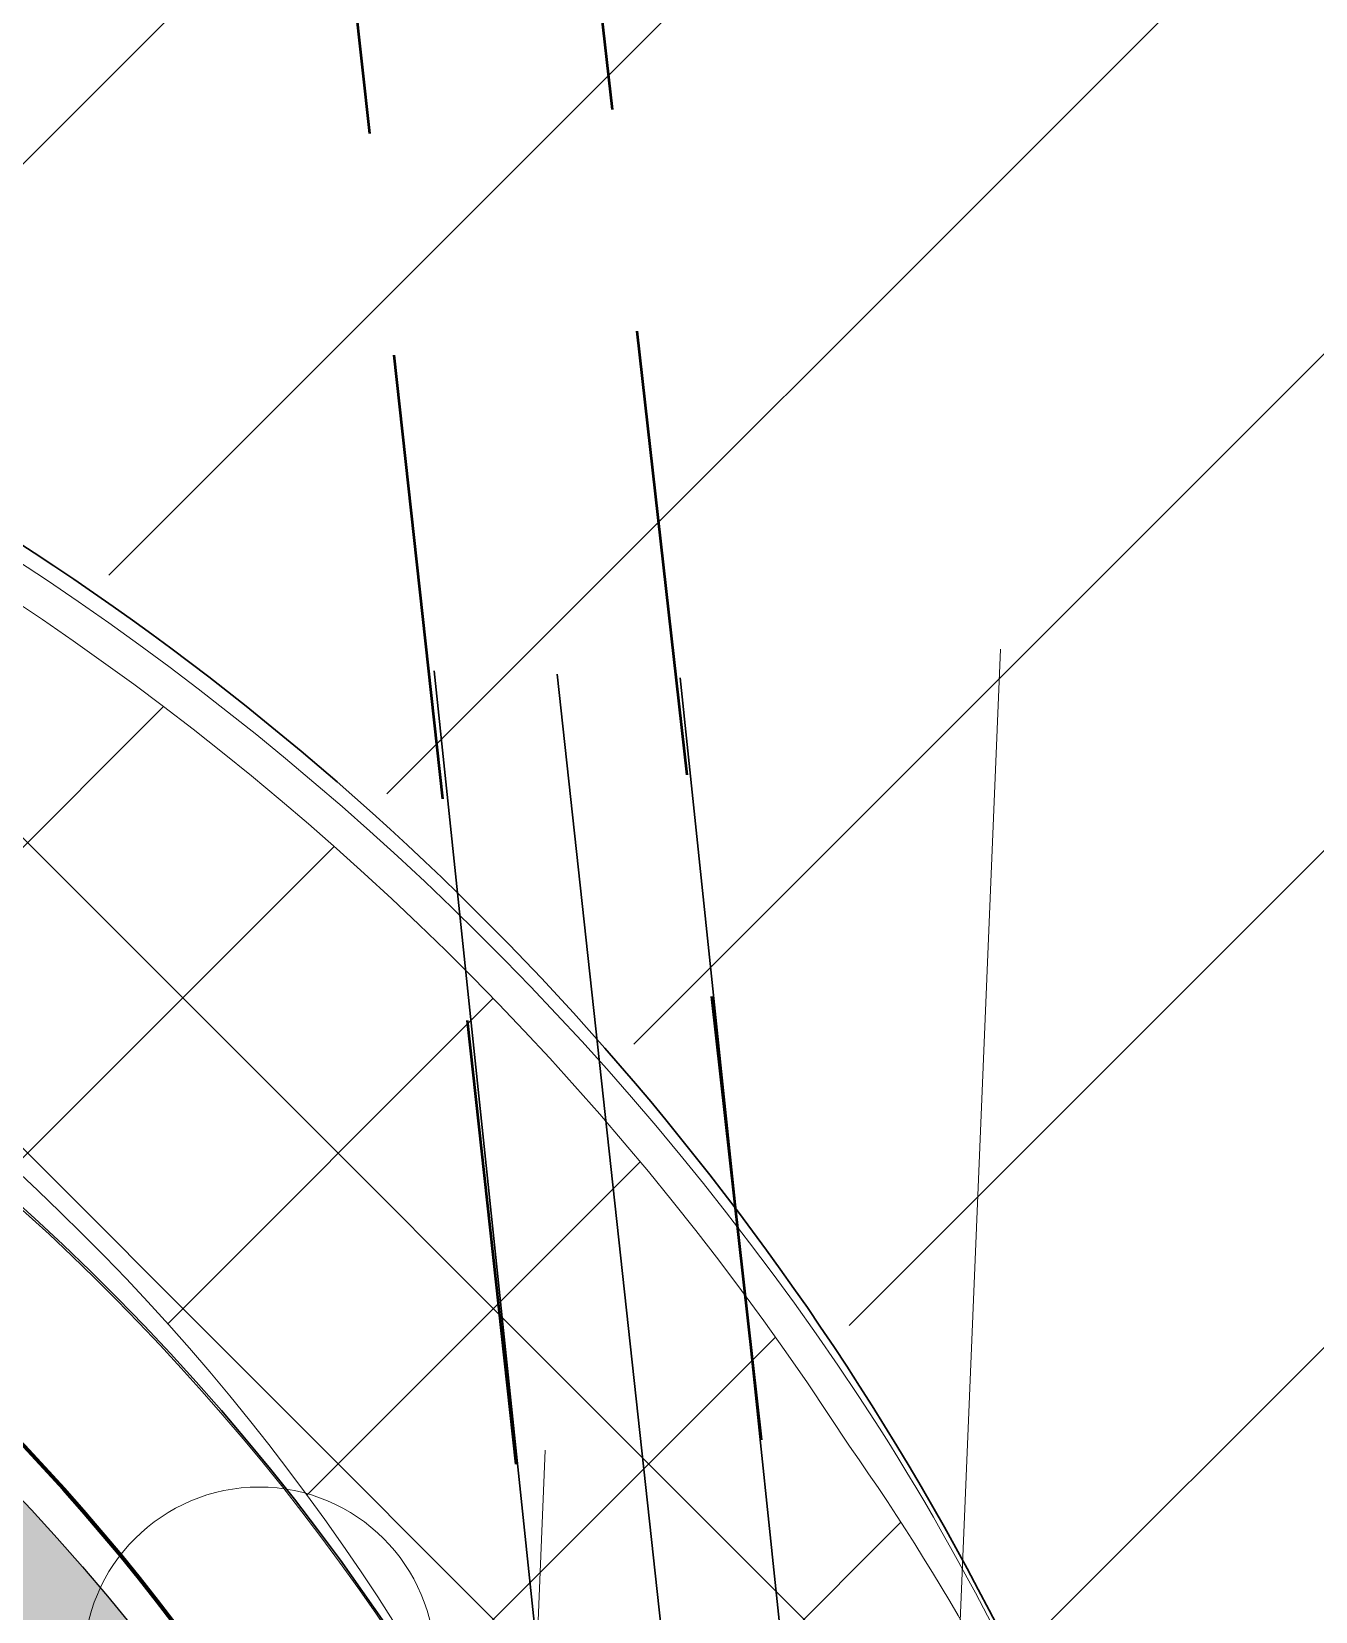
# Model space of a CAD drawing. Header units: millimetres. Extents: x 5637 to 6048, y 3385 to 3927.
# Drawn here: x 5696.956 to 5700.61, y 3715.632 to 3720.128 of the extents above; entities that cross this region are included whole.
import ezdxf

# ---------------------------------------------------------------- set-up
doc = ezdxf.new("R2010")
doc.units = ezdxf.units.MM
doc.linetypes.add('DASHEDX2', pattern=[38.099999999999994, 25.4, -12.7])
doc.layers.add('dr', color=7, linetype='Continuous', lineweight=30, true_color=0x424d8a)
for name, color, linetype, lineweight in [('fences', 224, 'ограждение1', 80), ('ground 1', 7, 'Continuous', 30), ('hatch', 253, 'Continuous', 13), ('road', 19, 'Continuous', 30), ('trees new', 7, 'Continuous', 20)]:
    doc.layers.add(name, color=color, linetype=linetype, lineweight=lineweight)
doc.layers.add('plants1', color=7, linetype='Continuous', true_color=0x89ee5d)
doc.layers.add('trees old', color=116, linetype='Continuous')
doc.linetypes.add('ограждение1', pattern='A,0.25,-0.1,[133,ltypeshp.shx,S=0.1,R=0,X=-0.1,Y=0],-0.1,1', length=1.45)
pattern_1 = [(45, (2816.368087035456, -1263.747613335156), (-0.7071067811865475, 0.7071067811865476), [])]

msp = doc.modelspace()

# ---------------------------------------------------------------- hatches: boundary and pattern name
at = {"layer": 'hatch'}
h = msp.add_hatch(dxfattribs=at)
h.set_pattern_fill('ANSI31', color=256, scale=8, style=0)
h.set_pattern_definition(pattern_1)
edge = h.paths.add_edge_path()
edge.add_line((5690.403124210779, 3726.919632310011), (5691.066152236915, 3725.367941944483))
edge.add_line((5691.066152236914, 3725.367941944483), (5691.617274266228, 3719.91244642226))
edge.add_line((5691.617274266229, 3719.91244642226), (5705.661220965671, 3721.868189171292))
edge.add_line((5690.403124210779, 3726.919632310011), (5786.382275741254, 3735.926667702149))
edge.add_line((5786.382275741254, 3735.926667702149), (5793.954957701541, 3740.13065937669))
edge.add_line((5793.954957701541, 3740.13065937669), (5804.039407904233, 3741.101640724318))
edge.add_line((5804.039407904233, 3741.101640724318), (5813.244613658631, 3741.987964015021))
edge.add_line((5813.244613658631, 3741.987964015021), (5815.913113142511, 3736.958148225429))
edge.add_line((5815.913113142511, 3736.958148225429), (5816.667287740597, 3735.399289896357))
edge.add_line((5816.667287740597, 3735.399289896357), (5716.359010215705, 3726.03129437593))
edge.add_arc((5716.795792281204, 3721.119309361889), 4.931366479070482, 95.08147314424772, 176.7908134871181)
edge.add_line((5711.872159165063, 3721.395375094176), (5712.082602370412, 3718.204521895976))
edge.add_line((5712.082602370412, 3718.204521895976), (5708.909268759819, 3717.871860652984))
edge.add_line((5708.909268759819, 3717.871860652984), (5708.531683848322, 3720.041265667119))
edge.add_arc((5706.087584234276, 3719.369681406639), 2.534689003074492, 15.36441336679025, 99.766230453963)
h = msp.add_hatch(dxfattribs=at)
h.set_pattern_fill('ANSI31', color=256, scale=8, style=0)
h.set_pattern_definition(pattern_1)
edge = h.paths.add_edge_path()
edge.add_line((5681.717861684403, 3662.745191514314), (5708.379865006555, 3664.933696125369))
edge.add_arc((5713.219451810619, 3667.17930233383), 5.335198935143152, 204.8916696377363, 275.5225228936467)
edge.add_line((5713.732895531978, 3661.868867019984), (5818.562221441009, 3671.059198216096))
edge.add_arc((5814.821388273876, 3690.234135739634), 19.536429095818, 281.0391611141656, 345.4536598214534)
edge.add_arc((5828.917889487164, 3687.612558022211), 5.328594534298682, 334.6044276593299, 439.8121842158608)
edge.add_line((5829.860387003382, 3692.857137904612), (5821.196507745697, 3693.927754127494))
edge.add_line((5821.196507745697, 3693.927754127494), (5821.163350462273, 3698.626387211156))
edge.add_line((5821.163350462273, 3698.626387211156), (5822.751366257406, 3698.670462603363))
edge.add_arc((5822.674333306773, 3701.4459238352), 2.776530051145117, 271.5898367040771, 361.9955133681444)
edge.add_arc((5787.811571715565, 3700.231222676223), 37.66044675599677, 1.995513368169515, 27.74712978629988)
edge.add_line((5821.141479896906, 3717.764803898685), (5815.110825150305, 3730.65299214686))
edge.add_arc((5808.837259289391, 3727.717458539754), 6.926397777319866, 25.07588376820942, 80.91015836691298)
edge.add_line((5809.931512384694, 3734.556873451359), (5816.865769117916, 3735.208438654118))
edge.add_line((5816.865769117917, 3735.208438654118), (5822.085935056275, 3738.738563963288))
edge.add_arc((5826.046805171409, 3735.447178750425), 5.149923173059109, 140.2742559053538, 208.703020703038)
edge.add_line((5821.529700208637, 3732.973826482002), (5832.00401448334, 3711.476217043873))
edge.add_line((5832.004014483341, 3711.476217043873), (5839.078029451141, 3695.80300683227))
edge.add_line((5839.078029451141, 3695.80300683227), (5843.714293465897, 3685.869731374647))
edge.add_line((5843.714293465898, 3685.869731374647), (5839.001609059736, 3683.44475911684))
edge.add_arc((5812.027927061039, 3691.912843182266), 28.27168138448803, 321.43496505600103, 342.5709057577431, ccw=False)
edge.add_arc((5815.073760319658, 3690.732322132294), 25.173118441348, 273.78629758692523, 319.2135797684263, ccw=False)
edge.add_line((5816.736074044711, 3665.614149325706), (5796.146508893662, 3663.794321092394))
edge.add_line((5796.146508893662, 3663.794321092394), (5694.835238285186, 3654.876884714992))
edge.add_line((5694.835238285186, 3654.876884714992), (5688.623693831469, 3654.401556767669))
edge.add_line((5688.623693831469, 3654.401556767669), (5675.284786681259, 3653.371729471557))
edge.add_line((5675.284786681259, 3653.371729471557), (5681.717861684403, 3662.745191514314))
h = msp.add_hatch(dxfattribs=at)
h.set_pattern_fill('ANSI31', color=256, scale=8, style=0)
h.set_pattern_definition(pattern_1)
edge = h.paths.add_edge_path()
edge.add_line((5693.074936931251, 3719.967338998415), (5704.817982061742, 3721.543643606941))
edge.add_arc((5706.178323812572, 3719.154429907761), 2.749340244385819, 119.6558003275427, 185.6669791496014)
edge.add_line((5703.442420570202, 3718.882942840319), (5708.024636274312, 3666.447857314636))
edge.add_arc((5712.640946198178, 3666.851269030593), 4.633903141603222, 184.9942961739126, 201.7678692088088)
edge.add_line((5708.337468434178, 3665.132799519513), (5701.180578252615, 3664.507487258604))
edge.add_arc((5699.235202974411, 3669.324142614913), 5.194675523506203, 291.9930479095136, 365.769394908974)
edge.add_line((5704.403565113646, 3669.84633663273), (5700.609019402004, 3712.410548418582))
edge.add_arc((5692.678193183426, 3712.037670873488), 7.939587027857463, 2.691849215627559, 87.13571837112832)
at = {"layer": 'hatch', "true_color": 0xfacfb6}
h = msp.add_hatch(dxfattribs=at)
h.set_pattern_fill('ANSI37', color=254, scale=5, style=0)
h.set_pattern_definition([(45, (2816.368087035456, -1263.747613335156), (-0.4419417382415922, 0.4419417382415922), []), (135, (2816.368087035456, -1263.747613335156), (-0.4419417382415922, -0.4419417382415922), [])])
edge = h.paths.add_edge_path()
edge.add_line((5698.923178659155, 3713.102032493876), (5700.398193842995, 3713.295991716393))
edge.add_arc((5694.035280707354, 3712.394276347791), 6.426488479542146, 8.065918001106862, 35.243829690665)
edge.add_arc((5692.32429052455, 3711.604700088121), 8.28657187850275, 32.87508305540049, 80.1021182388413)
edge.add_arc((5692.64063562603, 3711.461818713282), 8.37969604538771, 82.40146514383122, 118.9300905023855)
edge.add_arc((5697.898964849242, 3704.343050856529), 17.19286791035423, 122.7937488369711, 140.935124058987)
edge.add_line((5684.549856821147, 3715.177995334336), (5678.985052223517, 3709.024454760685))
edge.add_arc((5690.53338793534, 3698.727648223734), 15.47217769327827, 138.2789459130252, 176.9610658165526)
edge.add_arc((5713.974150665761, 3699.878608955577), 38.89258859310137, 180.4872016497002, 187.1696829149396)
edge.add_line((5675.385667875647, 3695.024492822919), (5675.984307627255, 3687.452609525913))
edge.add_line((5675.984307627255, 3687.452609525913), (5677.356649253995, 3687.595971491755))
edge.add_line((5677.356649253995, 3687.595971491755), (5676.49106733571, 3697.706833337047))
edge.add_arc((5689.128283386527, 3698.95045041087), 12.69826023285612, 154.4956127924343, 185.6203297030647, ccw=False)
edge.add_arc((5688.385924855787, 3700.043822502933), 11.57669968275726, 140.3972893940063, 157.7994755087604, ccw=False)
edge.add_arc((5698.676426934804, 3692.416077358542), 24.37730594165729, 135.6006051224909, 142.0021919536563, ccw=False)
edge.add_line((5681.259327703495, 3709.471800718748), (5687.221247258723, 3715.92843850887))
edge.add_arc((5692.583679636518, 3711.64632193758), 6.862375925038079, 61.81296608657817, 141.3912364759869, ccw=False)
edge.add_arc((5692.542545320711, 3712.139368910123), 6.452844564621215, 8.579662869408423, 59.42247052922892, ccw=False)
at = {"layer": 'trees new'}
h = msp.add_hatch(color=256, dxfattribs=at)
h.set_gradient(color1=(154, 211, 111), color2=(206, 233, 185), one_color=1, tint=0.8199999928474426, name='SPHERICAL')
edge = h.paths.add_edge_path()
edge.add_line((5696.409407663193, 3706.817251783135), (5681.433722774236, 3705.476314087428))
edge.add_line((5681.433722774236, 3705.476314087428), (5678.739800624393, 3699.830344288577))
edge.add_line((5678.739800624393, 3699.830344288577), (5681.335160740054, 3698.615805350446))
edge.add_line((5681.335160740054, 3698.615805350446), (5681.630834977661, 3696.186727474183))
edge.add_line((5681.630834977661, 3696.186727474183), (5679.429402645413, 3691.733806722674))
edge.add_line((5679.429402645414, 3691.733806722674), (5681.367718128016, 3690.814693764905))
edge.add_line((5681.367718128016, 3690.814693764905), (5680.020751120624, 3688.123011206534))
edge.add_line((5680.020751120624, 3688.123011206534), (5678.096954063481, 3687.973759525135))
edge.add_line((5678.096954063481, 3687.973759525135), (5677.217560158266, 3697.979465472512))
edge.add_arc((5691.458618047471, 3698.883314020301), 14.26971169999774, 153.0540374469486, 183.6315658584668, ccw=False)
edge.add_arc((5691.494512695491, 3698.463633834824), 14.49630506550834, 135.8036991376948, 151.6395064775284, ccw=False)
edge.add_line((5681.10130535851, 3708.569280860265), (5687.463638895044, 3715.479391846169))
edge.add_arc((5692.396485144223, 3711.683447641921), 6.224320406262419, 12.411200661115515, 142.4208496881998, ccw=False)
edge.add_line((5698.475344934139, 3713.021217492971), (5699.275349350955, 3707.959264163596))
edge.add_line((5699.275349350955, 3707.959264163596), (5700.583387499053, 3691.628072070078))
edge.add_line((5700.583387499053, 3691.628072070078), (5702.031528474547, 3674.3133534232))
edge.add_line((5702.031528474547, 3674.3133534232), (5701.234123381715, 3674.248755923454))
edge.add_line((5701.234123381715, 3674.248755923454), (5681.103853791154, 3672.730420209055))
edge.add_line((5681.103853791154, 3672.730420209055), (5680.017191639434, 3683.3683402872))
edge.add_line((5680.017191639433, 3683.3683402872), (5682.730928234574, 3683.600757605954))
edge.add_line((5682.730928234574, 3683.600757605954), (5683.534872656393, 3673.827219749505))
edge.add_line((5683.534872656393, 3673.827219749505), (5699.207956507073, 3675.274820771707))
edge.add_line((5699.207956507073, 3675.274820771707), (5698.484313980925, 3683.402464834503))
edge.add_line((5698.484313980925, 3683.402464834503), (5699.56980150002, 3683.557407427268))
edge.add_line((5699.569801500019, 3683.557407427268), (5697.834957827237, 3702.751460411318))
edge.add_line((5697.834957827237, 3702.751460411318), (5696.852849506869, 3702.67398568533))
edge.add_line((5696.852849506869, 3702.67398568533), (5696.409407663194, 3706.817251783135))

# ---------------------------------------------------------------- linework, layer by layer
at = {"layer": 'dr', "color": 7, "linetype": 'DASHEDX2', "lineweight": 50, "ltscale": 0.05}
for points in [[(5699.033749017042, 3716.120271796354), (5697.646969912814, 3728.487920923541)], [(5698.335419124523, 3716.051479660849), (5696.972651378332, 3728.426684950242)]]:
    msp.add_lwpolyline(points, dxfattribs=at)
at = {"layer": 'dr', "ltscale": 0.5}
for points in [[(5698.591678476987, 3713.652126541475), (5698.102122848373, 3718.309475762181)], [(5699.283417396793, 3713.70960670841), (5698.801826360555, 3718.289104335393)]]:
    msp.add_lwpolyline(points, dxfattribs=at)
at = {"layer": 'dr', "color": 4, "ltscale": 0.5}
msp.add_lwpolyline([(5698.956010339105, 3713.678841755423), (5698.451974604461, 3718.299290048789)], dxfattribs=at)
at = {"layer": 'fences', "ltscale": 3}
msp.add_arc((5692.606494651794, 3712.001835921852), 5.962523008890067, 9.70907360587654, 112.7123453914974, dxfattribs=at)
at = {"layer": 'ground 1', "lineweight": 5, "ltscale": 0.5}
for p, q in [((5699.713918206317, 3718.370997467987), (5699.447101198287, 3711.970543632369)), ((5698.417827024676, 3716.09094657884), (5698.267182994443, 3712.477270792993))]:
    msp.add_line(p, q, dxfattribs=at)
at = {"layer": 'hatch'}
msp.add_lwpolyline([(5698.985397549067, 3713.07497420583), (5700.444305218725, 3713.216670698232, 0.1062483885036688), (5699.369668883793, 3716.154121111344, 0.2057313756824503), (5693.873782693603, 3719.846888019205, 0.1671059653962524), (5688.26520277905, 3718.742972570029, 0.0969284883568532), (5684.476337937978, 3715.245788514148), (5678.910882550104, 3709.091528299027, 0.1775041258111877), (5675.054818754796, 3699.54410152815, 0.0695830960121066), (5675.140968000851, 3697.214831756101), (5675.98342679694, 3687.368247748062), (5677.464754742223, 3687.505563930344), (5676.590702891712, 3697.715363048662, -0.1232229582660016), (5677.667028189824, 3704.393005597375, -0.0834008247789468), (5679.330442451357, 3707.50064438494, 0.0271392575821275), (5681.131011246741, 3709.585277614503), (5687.81842588569, 3716.510005880172, -0.3192288863962689), (5695.772177308774, 3717.609936117016, -0.2229889362227583), (5698.985397549067, 3713.07497420583, 0.8088524292283956)], format="xyb", dxfattribs=at)
at = {"layer": 'hatch', "color": 41}
msp.add_lwpolyline([(5698.923178659155, 3713.102032493876), (5700.398193842995, 3713.295991716393, 0.1191450329781269), (5699.283817655325, 3716.102728057531, 0.2090339989790007), (5693.748691576335, 3719.767931993516, 0.1607497334654733), (5688.587023934117, 3718.795817490502, 0.07932242365549537), (5684.549856821147, 3715.177995334336), (5678.985052223517, 3709.024454760685, 0.1704037995698162), (5675.08296814114, 3699.547898646059, 0.0291660910025503), (5675.385667875647, 3695.024492822919), (5675.984307627255, 3687.452609525913), (5677.356649253995, 3687.595971491755), (5676.49106733571, 3697.706833337047, -0.1366483274480419), (5677.667439192189, 3704.41806993809, -0.0760776277537355), (5679.466273558262, 3707.423510590874, -0.0279394584572296), (5681.259327703495, 3709.471800718748), (5687.221247258723, 3715.92843850887, -0.3618877124789667), (5695.82513191504, 3717.694891228131, -0.2255560110964727)], format="xyb", close=True, dxfattribs=at)
at = {"layer": 'plants1'}
msp.add_lwpolyline([(5678.738107579382, 3705.349633331338, -0.06920691910449643), (5681.10130535851, 3708.569280860265), (5687.463638895044, 3715.479391846169, -0.637129451601677), (5698.475344934139, 3713.021217492971), (5699.275349350955, 3707.959264163596), (5700.583387499053, 3691.628072070078)], format="xyb", dxfattribs=at)
at = {"layer": 'road', "lineweight": 30, "ltscale": 0.5}
for radius in [8, 6.5]:
    msp.add_arc((5692.579864091776, 3711.952545647805), radius, 4.999999999972368, 129.2084304090797, dxfattribs=at)
at = {"layer": 'trees old', "lineweight": 5, "ltscale": 0.5}
for centre in [(5697.603946724244, 3715.486329901558), (5697.603946728528, 3715.486329901827)]:
    msp.add_circle(centre, 0.5, dxfattribs=at)

doc.saveas('drawing.dxf')
